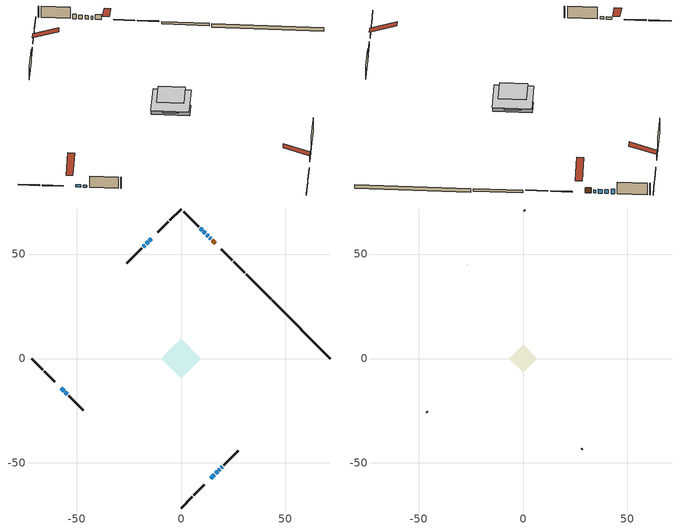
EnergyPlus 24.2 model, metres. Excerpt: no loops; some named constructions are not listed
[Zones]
conditioned space
 floor adiabatic (Floor2 construction): -3.89,0 0,3.89 3.89,0 0,-3.89 z0.35
 floor adiabatic (AdiabaticFloorConstruction): -9.45,0 0,9.45 9.45,0 0,-9.45 z2.79
 floor foundation (Slab1 construction): -6.95,2.55 -2.55,6.95 6.95,-2.55 2.55,-6.95 z-1.22
 floor foundation (Slab2 construction): -3.89,0 0,3.89 3.89,0 0,-3.89 z-0.65
 wall outside (RimJoist1 construction): 0,-71.59 5.38,-66.21 / -71.59,0 -66.21,-5.38 / 0,71.59 -5.38,66.21 / 30.62,40.97 25.24,46.35 z0.35:0.65
 wall outside (RimJoist2 construction): 6.03,-65.55 11.25,-60.34 / -65.55,-6.03 -60.34,-11.25 / -6.03,65.55 -11.25,60.34 / 24.58,47 19.37,52.22 z0.35:0.65
 wall outside (AdiabaticWallConstruction 1): 16.34,55.24 14.84,56.74 z0.35:2.38
 wall outside (AdiabaticWallConstruction): 14.19,57.4 13.78,57.8 z0.35:1.57; -57.31,-14.27 -56.02,-15.57 / -55.36,-16.22 -54.5,-17.09 / -15.79,55.79 -16.66,54.93 / 18.17,-53.41 18.61,-52.98 / 19.26,-52.32 19.7,-51.89 z0.35:1.27; 13.13,58.46 12.26,59.32 / 11.61,59.98 10.74,60.84 / -14.27,57.31 -15.14,56.45 / 14.27,-57.31 16,-55.59 / 16.66,-54.93 17.52,-54.07 / -17.31,54.27 -18.18,53.41 z0.35:1.87; 10.09,61.5 9.23,62.36 z0.35:2.18
 wall outside (Wall1 construction): 20.35,-51.24 27.49,-44.1 / -53.84,-17.74 -46.7,-24.88 / -18.83,52.75 -25.97,45.62 / 8.57,63.02 1.43,70.16 z0.35:5.23
 wall foundation (FoundationWall1 construction): 71.59,0 43.78,27.8 z-1.22:0.3
 wall foundation (FoundationWall2 construction): 43.13,28.46 31.27,40.31 z-0.65:0.35
 window (WindowConstruction 12): 14.19,57.4 13.78,57.8 z0.35:1.57
 window (WindowConstruction 5): -57.31,-14.27 -56.02,-15.57 z0.35:1.26
 window (WindowConstruction 6): 13.13,58.46 12.26,59.32 z0.35:1.87
 window (WindowConstruction 7): 11.61,59.98 10.75,60.84 z0.35:1.87
 window (WindowConstruction 8): -14.27,57.31 -15.14,56.45 z0.35:1.87
 window (WindowConstruction 9): 14.27,-57.31 16,-55.59 z0.35:1.87
 window (WindowConstruction 10): 16.66,-54.93 17.52,-54.07 z0.35:1.87
 window (WindowConstruction 11): -55.36,-16.22 -54.5,-17.09 z0.35:1.26
 window (WindowConstruction): 10.09,61.5 9.23,62.36 z0.35:2.18
 window (WindowConstruction 1): -15.79,55.79 -16.66,54.93 z0.35:1.26
 window (WindowConstruction 2): -17.31,54.27 -18.17,53.41 z0.35:1.87
 window (WindowConstruction 3): 18.17,-53.41 18.61,-52.98 z0.35:1.26
 window (WindowConstruction 4): 19.26,-52.32 19.69,-51.89 z0.35:1.26
 door (Door): 16.34,55.25 14.84,56.74 z0.35:2.38
 ceiling adiabatic (AdiabaticFloorConstruction): 0,-9.45 9.45,0 0,9.45 -9.45,0 z2.79
attic - vented
 floor to conditioned space (Floor1 construction Reversed): -6.68,0 0,6.68 6.68,0 0,-6.68 z5.23
 wall outside (Wall3 construction): 28.15,-43.44 28.26,-43.32 / -46.05,-25.54 -45.93,-25.66 / -26.63,44.96 -26.74,44.84 / 0.77,70.81 0.66,70.93 z0.35:5.23
 roof outside (Roof1 construction): 13.62,-57.97,5.23 7.11,-51.46,8.3 5.39,-53.17,8.3 11.9,-59.68,5.23; -57.97,-13.62,5.23 -51.46,-7.11,8.3 -53.17,-5.39,8.3 -59.68,-11.9,5.23; -13.62,57.97,5.23 -7.11,51.46,8.3 -5.39,53.17,8.3 -11.9,59.68,5.23; 17,54.59,5.23 10.49,48.08,8.3 12.2,46.36,8.3 18.71,52.87,5.23
[Material] Roughness=Rough; Thermal Absorptance=0.9
Name | Thickness {m} | Conductivity {W/m-K} | Density {kg/m3} | Specific Heat {J/kg-K} | Solar Absorptance | Visible Absorptance
ceiling loosefill ins | 0.169333 | 0.0480833 | 16.02 | 1046.75 | 0.7 | 0.7
ceiling stud and cavity | 0.1397 | 0.68987 | 65.682 | 1177.47 | 0.7 | 0.7
gypsum board | 0.0127 | 0.160291 | 801 | 837.4 | 0.6 | 0.6
[Construction]
Floor1 construction: ceiling loosefill ins, ceiling stud and cavity, gypsum board
[EnergyManagementSystem:OutputVariable] Type of Data in Variable=Summed; Update Frequency=ZoneTimestep
Name | EMS Variable | EMS Program or Subroutine | Units
loads_htg_skylights_solar_annual_outvar; Energy Management System Output Variable 14 | loads_htg_skylights_solar | component_loads_program | J
loads_htg_floors_annual_outvar; Energy Management System Output Variable 15 | loads_htg_floors | component_loads_program | J
loads_htg_slabs_annual_outvar; Energy Management System Output Variable 16 | loads_htg_slabs | component_loads_program | J
loads_htg_internal_mass_annual_outvar; Energy Management System Output Variable 17 | loads_htg_internal_mass | component_loads_program | J
loads_htg_infil_annual_outvar; Energy Management System Output Variable 18 | loads_htg_infil | component_loads_program | J
loads_htg_natvent_annual_outvar; Energy Management System Output Variable 19 | loads_htg_natvent | component_loads_program | J
loads_htg_mechvent_annual_outvar; Energy Management System Output Variable 20 | loads_htg_mechvent | component_loads_program | J
loads_htg_whf_annual_outvar; Energy Management System Output Variable 21 | loads_htg_whf | component_loads_program | J
loads_htg_ducts_annual_outvar; Energy Management System Output Variable 22 | loads_htg_ducts | component_loads_program | J
loads_htg_intgains_annual_outvar; Energy Management System Output Variable 23 | loads_htg_intgains | component_loads_program | J
loads_htg_lighting_annual_outvar; Energy Management System Output Variable 24 | loads_htg_lighting | component_loads_program | J
loads_clg_roofs_annual_outvar; Energy Management System Output Variable 25 | loads_clg_roofs | component_loads_program | J
loads_clg_ceilings_annual_outvar; Energy Management System Output Variable 26 | loads_clg_ceilings | component_loads_program | J
loads_clg_walls_annual_outvar; Energy Management System Output Variable 27 | loads_clg_walls | component_loads_program | J
loads_clg_rim_joists_annual_outvar; Energy Management System Output Variable 28 | loads_clg_rim_joists | component_loads_program | J
loads_clg_foundation_walls_annual_outvar; Energy Management System Output Variable 29 | loads_clg_foundation_walls | component_loads_program | J
loads_clg_doors_annual_outvar; Energy Management System Output Variable 30 | loads_clg_doors | component_loads_program | J
loads_clg_windows_conduction_annual_outvar; Energy Management System Output Variable 31 | loads_clg_windows_conduction | component_loads_program | J
loads_clg_windows_solar_annual_outvar; Energy Management System Output Variable 32 | loads_clg_windows_solar | component_loads_program | J
loads_clg_skylights_conduction_annual_outvar; Energy Management System Output Variable 33 | loads_clg_skylights_conduction | component_loads_program | J
loads_clg_skylights_solar_annual_outvar; Energy Management System Output Variable 34 | loads_clg_skylights_solar | component_loads_program | J
loads_clg_floors_annual_outvar; Energy Management System Output Variable 35 | loads_clg_floors | component_loads_program | J
loads_clg_slabs_annual_outvar; Energy Management System Output Variable 36 | loads_clg_slabs | component_loads_program | J
loads_clg_internal_mass_annual_outvar; Energy Management System Output Variable 37 | loads_clg_internal_mass | component_loads_program | J
loads_clg_infil_annual_outvar; Energy Management System Output Variable 38 | loads_clg_infil | component_loads_program | J
loads_clg_natvent_annual_outvar; Energy Management System Output Variable 39 | loads_clg_natvent | component_loads_program | J
loads_clg_mechvent_annual_outvar; Energy Management System Output Variable 40 | loads_clg_mechvent | component_loads_program | J
loads_clg_whf_annual_outvar; Energy Management System Output Variable 41 | loads_clg_whf | component_loads_program | J
loads_clg_ducts_annual_outvar; Energy Management System Output Variable 42 | loads_clg_ducts | component_loads_program | J
loads_clg_intgains_annual_outvar; Energy Management System Output Variable 43 | loads_clg_intgains | component_loads_program | J
loads_clg_lighting_annual_outvar; Energy Management System Output Variable 44 | loads_clg_lighting | component_loads_program | J
loads_htg_tot_annual_outvar; Energy Management System Output Variable 1; Energy Management System Output Variable 45 | loads_htg_tot | total_loads_program | J
loads_clg_tot_annual_outvar; Energy Management System Output Variable 2; Energy Management System Output Variable 46 | loads_clg_tot | total_loads_program | J
Energy Management System Output Variable 3 | htg_unmet_hours | unmet_hours_program | hr
Energy Management System Output Variable 4 | clg_unmet_hours | unmet_hours_program | hr
Energy Management System Output Variable 5 | loads_htg_roofs | component_loads_program | J
Energy Management System Output Variable 6 | loads_htg_ceilings | component_loads_program | J
Energy Management System Output Variable 7 | loads_htg_walls | component_loads_program | J
Energy Management System Output Variable 8 | loads_htg_rim_joists | component_loads_program | J
Energy Management System Output Variable 9 | loads_htg_foundation_walls | component_loads_program | J
Energy Management System Output Variable 10 | loads_htg_doors | component_loads_program | J
Energy Management System Output Variable 11 | loads_htg_windows_conduction | component_loads_program | J
Energy Management System Output Variable 12 | loads_htg_windows_solar | component_loads_program | J
Energy Management System Output Variable 13 | loads_htg_skylights_conduction | component_loads_program | J
[Schedule:Day:Interval]
interior lighting schedule day 1: No, 01:00, 0.100909, 04:00, 0.0840909, 05:00, 0.0925, 06:00, 0.151364, 07:00, 0.252273, 08:00, 0.319545, 10:00, 0.344773, 11:00, 0.327955, 12:00, 0.311136, 13:00, 0.302727, 14:00, 0.294318, 15:00, 0.311136, 16:00, 0.344773, 17:00, 0.420455, 18:00, 0.546591, 19:00, 0.723182, 20:00, 0.891364, 21:00, 0.925, 22:00, 0.664318, 23:00, 0.336364, 24:00, 0.151364
interior lighting schedule day 2: No, 01:00, 0.0927273, 04:00, 0.0772727, 05:00, 0.085, 06:00, 0.139091, 07:00, 0.231818, 08:00, 0.293636, 10:00, 0.316818, 11:00, 0.301364, 12:00, 0.285909, 13:00, 0.278182, 14:00, 0.270455, 15:00, 0.285909, 16:00, 0.316818, 17:00, 0.386364, 18:00, 0.502273, 19:00, 0.664545, 20:00, 0.819091, 21:00, 0.85, 22:00, 0.610455, 23:00, 0.309091, 24:00, 0.139091
interior lighting schedule day 3: No, 01:00, 0.0845455, 04:00, 0.0704545, 05:00, 0.0775, 06:00, 0.126818, 07:00, 0.211364, 08:00, 0.267727, 10:00, 0.288864, 11:00, 0.274773, 12:00, 0.260682, 13:00, 0.253636, 14:00, 0.246591, 15:00, 0.260682, 16:00, 0.288864, 17:00, 0.352273, 18:00, 0.457955, 19:00, 0.605909, 20:00, 0.746818, 21:00, 0.775, 22:00, 0.556591, 23:00, 0.281818, 24:00, 0.126818
interior lighting schedule day 4: No, 01:00, 0.0763636, 04:00, 0.0636364, 05:00, 0.07, 06:00, 0.114545, 07:00, 0.190909, 08:00, 0.241818, 10:00, 0.260909, 11:00, 0.248182, 12:00, 0.235455, 13:00, 0.229091, 14:00, 0.222727, 15:00, 0.235455, 16:00, 0.260909, 17:00, 0.318182, 18:00, 0.413636, 19:00, 0.547273, 20:00, 0.674545, 21:00, 0.7, 22:00, 0.502727, 23:00, 0.254545, 24:00, 0.114545
interior lighting schedule day 5: No, 01:00, 0.0727273, 04:00, 0.0606061, 05:00, 0.0666667, 06:00, 0.109091, 07:00, 0.181818, 08:00, 0.230303, 10:00, 0.248485, 11:00, 0.236364, 12:00, 0.224242, 13:00, 0.218182, 14:00, 0.212121, 15:00, 0.224242, 16:00, 0.248485, 17:00, 0.30303, 18:00, 0.393939, 19:00, 0.521212, 20:00, 0.642424, 21:00, 0.666667, 22:00, 0.478788, 23:00, 0.242424, 24:00, 0.109091
interior lighting schedule day 6: No, 01:00, 0.0745455, 04:00, 0.0621212, 05:00, 0.0683333, 06:00, 0.111818, 07:00, 0.186364, 08:00, 0.236061, 10:00, 0.254697, 11:00, 0.242273, 12:00, 0.229848, 13:00, 0.223636, 14:00, 0.217424, 15:00, 0.229848, 16:00, 0.254697, 17:00, 0.310606, 18:00, 0.403788, 19:00, 0.534242, 20:00, 0.658485, 21:00, 0.683333, 22:00, 0.490758, 23:00, 0.248485, 24:00, 0.111818
interior lighting schedule day 7: No, 01:00, 0.08, 04:00, 0.0666667, 05:00, 0.0733333, 06:00, 0.12, 07:00, 0.2, 08:00, 0.253333, 10:00, 0.273333, 11:00, 0.26, 12:00, 0.246667, 13:00, 0.24, 14:00, 0.233333, 15:00, 0.246667, 16:00, 0.273333, 17:00, 0.333333, 18:00, 0.433333, 19:00, 0.573333, 20:00, 0.706667, 21:00, 0.733333, 22:00, 0.526667, 23:00, 0.266667, 24:00, 0.12
interior lighting schedule day 8: No, 01:00, 0.0890909, 04:00, 0.0742424, 05:00, 0.0816667, 06:00, 0.133636, 07:00, 0.222727, 08:00, 0.282121, 10:00, 0.304394, 11:00, 0.289545, 12:00, 0.274697, 13:00, 0.267273, 14:00, 0.259848, 15:00, 0.274697, 16:00, 0.304394, 17:00, 0.371212, 18:00, 0.482576, 19:00, 0.638485, 20:00, 0.78697, 21:00, 0.816667, 22:00, 0.586515, 23:00, 0.29697, 24:00, 0.133636
interior lighting schedule day 9: No, 01:00, 0.0972727, 04:00, 0.0810606, 05:00, 0.0891667, 06:00, 0.145909, 07:00, 0.243182, 08:00, 0.30803, 10:00, 0.332348, 11:00, 0.316136, 12:00, 0.299924, 13:00, 0.291818, 14:00, 0.283712, 15:00, 0.299924, 16:00, 0.332348, 17:00, 0.405303, 18:00, 0.526894, 19:00, 0.697121, 20:00, 0.859242, 21:00, 0.891667, 22:00, 0.640379, 23:00, 0.324242, 24:00, 0.145909
interior lighting schedule day 10: No, 01:00, 0.105455, 04:00, 0.0878788, 05:00, 0.0966667, 06:00, 0.158182, 07:00, 0.263636, 08:00, 0.333939, 10:00, 0.360303, 11:00, 0.342727, 12:00, 0.325152, 13:00, 0.316364, 14:00, 0.307576, 15:00, 0.325152, 16:00, 0.360303, 17:00, 0.439394, 18:00, 0.571212, 19:00, 0.755758, 20:00, 0.931515, 21:00, 0.966667, 22:00, 0.694242, 23:00, 0.351515, 24:00, 0.158182
interior lighting schedule day 11: No, 01:00, 0.109091, 04:00, 0.0909091, 05:00, 0.1, 06:00, 0.163636, 07:00, 0.272727, 08:00, 0.345455, 10:00, 0.372727, 11:00, 0.354545, 12:00, 0.336364, 13:00, 0.327273, 14:00, 0.318182, 15:00, 0.336364, 16:00, 0.372727, 17:00, 0.454545, 18:00, 0.590909, 19:00, 0.781818, 20:00, 0.963636, 21:00, 1, 22:00, 0.718182, 23:00, 0.363636, 24:00, 0.163636
occupants schedule day: No, 05:00, 0.426829, 06:00, 0.719512, 07:00, 1, 08:00, 0.670732, 09:00, 0.329268, 14:00, 0.170732, 15:00, 0.231707, 16:00, 0.329268, 17:00, 0.5, 18:00, 0.670732, 19:00, 0.829268, 21:00, 1, 22:00, 0.853659, 23:00, 0.646341, 24:00, 0.426829
occupants schedule default day; clothes dryer schedule default day; cooking range schedule default day; misc plug loads schedule default day; general water use schedule default day; clothes dryer exhaust 0 schedule default day; cooling season schedule day; cooling season schedule day 2; cooling season schedule default day; exterior lighting schedule default day; natural vent schedule default day: No, 24:00, 0
clothes dryer schedule day; clothes dryer exhaust 0 schedule day: No, 01:00, 0.123457, 02:00, 0.0740741, 03:00, 0.0493827, 04:00, 0.0246914, 05:00, 0.0493827, 06:00, 0.0740741, 07:00, 0.197531, 08:00, 0.395062, 09:00, 0.592593, 10:00, 0.839506, 11:00, 0.962963, 12:00, 1, 13:00, 0.91358, 14:00, 0.82716, 15:00, 0.716049, 16:00, 0.753086, 17:00, 0.679012, 18:00, 0.666667, 20:00, 0.62963, 21:00, 0.641975, 22:00, 0.666667, 23:00, 0.54321, 24:00, 0.296296
cooking range schedule day: No, 05:00, 0.0597015, 06:00, 0.11194, 07:00, 0.171642, 08:00, 0.291045, 11:00, 0.343284, 12:00, 0.402985, 13:00, 0.462687, 14:00, 0.343284, 15:00, 0.291045, 16:00, 0.402985, 17:00, 0.567164, 18:00, 1, 19:00, 0.850746, 20:00, 0.432836, 21:00, 0.291045, 22:00, 0.231343, 23:00, 0.171642, 24:00, 0.11194
misc plug loads schedule day: No, 06:00, 0.705882, 07:00, 0.745098, 08:00, 0.803922, 15:00, 0.823529, 16:00, 0.862745, 17:00, 0.921569, 18:00, 0.980392, 19:00, 1, 20:00, 0.980392, 21:00, 0.941176, 22:00, 0.862745, 23:00, 0.784314, 24:00, 0.72549
general water use schedule day: No, 01:00, 0.315068, 03:00, 0.287671, 04:00, 0.342466, 05:00, 0.369863, 06:00, 0.520548, 07:00, 0.60274, 08:00, 0.534247, 10:00, 0.506849, 11:00, 0.465753, 14:00, 0.479452, 15:00, 0.534247, 16:00, 0.589041, 17:00, 0.69863, 18:00, 0.876712, 19:00, 0.890411, 20:00, 0.986301, 21:00, 1, 22:00, 0.863014, 23:00, 0.616438, 24:00, 0.465753
cooling season schedule day 1: No, 24:00, 1
exterior lighting schedule day: No, 01:00, 0.566667, 03:00, 0.524167, 05:00, 0.495833, 06:00, 0.5525, 07:00, 0.623333, 08:00, 0.580833, 09:00, 0.439167, 10:00, 0.354167, 12:00, 0.34, 13:00, 0.354167, 14:00, 0.396667, 15:00, 0.425, 16:00, 0.495833, 17:00, 0.623333, 18:00, 0.793333, 19:00, 0.906667, 20:00, 0.963333, 21:00, 0.991667, 22:00, 0.920833, 23:00, 0.793333, 24:00, 0.665833
exterior lighting schedule day 1: No, 01:00, 0.528571, 03:00, 0.488929, 05:00, 0.4625, 06:00, 0.515357, 07:00, 0.581429, 08:00, 0.541786, 09:00, 0.409643, 10:00, 0.330357, 12:00, 0.317143, 13:00, 0.330357, 14:00, 0.37, 15:00, 0.396429, 16:00, 0.4625, 17:00, 0.581429, 18:00, 0.74, 19:00, 0.845714, 20:00, 0.898571, 21:00, 0.925, 22:00, 0.858929, 23:00, 0.74, 24:00, 0.621071
exterior lighting schedule day 10: No, 01:00, 0.552381, 03:00, 0.510952, 05:00, 0.483333, 06:00, 0.538571, 07:00, 0.607619, 08:00, 0.56619, 09:00, 0.428095, 10:00, 0.345238, 12:00, 0.331429, 13:00, 0.345238, 14:00, 0.386667, 15:00, 0.414286, 16:00, 0.483333, 17:00, 0.607619, 18:00, 0.773333, 19:00, 0.88381, 20:00, 0.939048, 21:00, 0.966667, 22:00, 0.897619, 23:00, 0.773333, 24:00, 0.649048
exterior lighting schedule day 11: No, 01:00, 0.571429, 03:00, 0.528571, 05:00, 0.5, 06:00, 0.557143, 07:00, 0.628571, 08:00, 0.585714, 09:00, 0.442857, 10:00, 0.357143, 12:00, 0.342857, 13:00, 0.357143, 14:00, 0.4, 15:00, 0.428571, 16:00, 0.5, 17:00, 0.628571, 18:00, 0.8, 19:00, 0.914286, 20:00, 0.971429, 21:00, 1, 22:00, 0.928571, 23:00, 0.8, 24:00, 0.671429
exterior lighting schedule day 2: No, 01:00, 0.485714, 03:00, 0.449286, 05:00, 0.425, 06:00, 0.473571, 07:00, 0.534286, 08:00, 0.497857, 09:00, 0.376429, 10:00, 0.303571, 12:00, 0.291429, 13:00, 0.303571, 14:00, 0.34, 15:00, 0.364286, 16:00, 0.425, 17:00, 0.534286, 18:00, 0.68, 19:00, 0.777143, 20:00, 0.825714, 21:00, 0.85, 22:00, 0.789286, 23:00, 0.68, 24:00, 0.570714
exterior lighting schedule day 3: No, 01:00, 0.442857, 03:00, 0.409643, 05:00, 0.3875, 06:00, 0.431786, 07:00, 0.487143, 08:00, 0.453929, 09:00, 0.343214, 10:00, 0.276786, 12:00, 0.265714, 13:00, 0.276786, 14:00, 0.31, 15:00, 0.332143, 16:00, 0.3875, 17:00, 0.487143, 18:00, 0.62, 19:00, 0.708571, 20:00, 0.752857, 21:00, 0.775, 22:00, 0.719643, 23:00, 0.62, 24:00, 0.520357
exterior lighting schedule day 4: No, 01:00, 0.4, 03:00, 0.37, 05:00, 0.35, 06:00, 0.39, 07:00, 0.44, 08:00, 0.41, 09:00, 0.31, 10:00, 0.25, 12:00, 0.24, 13:00, 0.25, 14:00, 0.28, 15:00, 0.3, 16:00, 0.35, 17:00, 0.44, 18:00, 0.56, 19:00, 0.64, 20:00, 0.68, 21:00, 0.7, 22:00, 0.65, 23:00, 0.56, 24:00, 0.47
exterior lighting schedule day 5: No, 01:00, 0.380952, 03:00, 0.352381, 05:00, 0.333333, 06:00, 0.371429, 07:00, 0.419048, 08:00, 0.390476, 09:00, 0.295238, 10:00, 0.238095, 12:00, 0.228571, 13:00, 0.238095, 14:00, 0.266667, 15:00, 0.285714, 16:00, 0.333333, 17:00, 0.419048, 18:00, 0.533333, 19:00, 0.609524, 20:00, 0.647619, 21:00, 0.666667, 22:00, 0.619048, 23:00, 0.533333, 24:00, 0.447619
exterior lighting schedule day 6: No, 01:00, 0.390476, 03:00, 0.36119, 05:00, 0.341667, 06:00, 0.380714, 07:00, 0.429524, 08:00, 0.400238, 09:00, 0.302619, 10:00, 0.244048, 12:00, 0.234286, 13:00, 0.244048, 14:00, 0.273333, 15:00, 0.292857, 16:00, 0.341667, 17:00, 0.429524, 18:00, 0.546667, 19:00, 0.624762, 20:00, 0.66381, 21:00, 0.683333, 22:00, 0.634524, 23:00, 0.546667, 24:00, 0.45881
exterior lighting schedule day 7: No, 01:00, 0.419048, 03:00, 0.387619, 05:00, 0.366667, 06:00, 0.408571, 07:00, 0.460952, 08:00, 0.429524, 09:00, 0.324762, 10:00, 0.261905, 12:00, 0.251429, 13:00, 0.261905, 14:00, 0.293333, 15:00, 0.314286, 16:00, 0.366667, 17:00, 0.460952, 18:00, 0.586667, 19:00, 0.670476, 20:00, 0.712381, 21:00, 0.733333, 22:00, 0.680952, 23:00, 0.586667, 24:00, 0.492381
exterior lighting schedule day 8: No, 01:00, 0.466667, 03:00, 0.431667, 05:00, 0.408333, 06:00, 0.455, 07:00, 0.513333, 08:00, 0.478333, 09:00, 0.361667, 10:00, 0.291667, 12:00, 0.28, 13:00, 0.291667, 14:00, 0.326667, 15:00, 0.35, 16:00, 0.408333, 17:00, 0.513333, 18:00, 0.653333, 19:00, 0.746667, 20:00, 0.793333, 21:00, 0.816667, 22:00, 0.758333, 23:00, 0.653333, 24:00, 0.548333
exterior lighting schedule day 9: No, 01:00, 0.509524, 03:00, 0.47131, 05:00, 0.445833, 06:00, 0.496786, 07:00, 0.560476, 08:00, 0.522262, 09:00, 0.394881, 10:00, 0.318452, 12:00, 0.305714, 13:00, 0.318452, 14:00, 0.356667, 15:00, 0.382143, 16:00, 0.445833, 17:00, 0.560476, 18:00, 0.713333, 19:00, 0.815238, 20:00, 0.86619, 21:00, 0.891667, 22:00, 0.827976, 23:00, 0.713333, 24:00, 0.59869
[Schedule:Week:Daily]
clothes dryer exhaust 0 schedule Week Rule - Jan1-Dec31: clothes dryer exhaust 0 schedule day, clothes dryer exhaust 0 schedule day, clothes dryer exhaust 0 schedule day, clothes dryer exhaust 0 schedule day, clothes dryer exhaust 0 schedule day, clothes dryer exhaust 0 schedule day, clothes dryer exhaust 0 schedule day, clothes dryer exhaust 0 schedule default day, clothes dryer exhaust 0 schedule default day, clothes dryer exhaust 0 schedule default day, clothes dryer exhaust 0 schedule default day, clothes dryer exhaust 0 schedule default day
cooling season schedule Week Rule - Jan1-Apr28: cooling season schedule day, cooling season schedule day, cooling season schedule day, cooling season schedule day, cooling season schedule day, cooling season schedule day, cooling season schedule day, cooling season schedule default day, cooling season schedule default day, cooling season schedule default day, cooling season schedule default day, cooling season schedule default day
cooling season schedule Week Rule - Apr29-May5: cooling season schedule day, cooling season schedule day, cooling season schedule day 1, cooling season schedule day 1, cooling season schedule day 1, cooling season schedule day 1, cooling season schedule day 1, cooling season schedule default day, cooling season schedule default day, cooling season schedule default day, cooling season schedule default day, cooling season schedule default day
cooling season schedule Week Rule - May6-Sep29: cooling season schedule day 1, cooling season schedule day 1, cooling season schedule day 1, cooling season schedule day 1, cooling season schedule day 1, cooling season schedule day 1, cooling season schedule day 1, cooling season schedule default day, cooling season schedule default day, cooling season schedule default day, cooling season schedule default day, cooling season schedule default day
cooling season schedule Week Rule - Sep30-Oct6: cooling season schedule day 1, cooling season schedule day 2, cooling season schedule day 2, cooling season schedule day 2, cooling season schedule day 2, cooling season schedule day 2, cooling season schedule day 2, cooling season schedule default day, cooling season schedule default day, cooling season schedule default day, cooling season schedule default day, cooling season schedule default day
cooling season schedule Week Rule - Oct7-Dec31: cooling season schedule day 2, cooling season schedule day 2, cooling season schedule day 2, cooling season schedule day 2, cooling season schedule day 2, cooling season schedule day 2, cooling season schedule day 2, cooling season schedule default day, cooling season schedule default day, cooling season schedule default day, cooling season schedule default day, cooling season schedule default day
natural vent schedule Week Rule - Jan1-Dec31: natural vent schedule default day, natural vent schedule default day, natural vent schedule default day, natural vent schedule default day, natural vent schedule default day, natural vent schedule default day, natural vent schedule default day, natural vent schedule default day, natural vent schedule default day, natural vent schedule default day, natural vent schedule default day, natural vent schedule default day
[Schedule:Year]
clothes dryer exhaust 0 schedule: clothes dryer exhaust 0 schedule Week Rule - Jan1-Dec31, 1, 1, 12, 31
cooling season schedule: cooling season schedule Week Rule - Jan1-Apr28, 1, 1, 4, 28, cooling season schedule Week Rule - Apr29-May5, 4, 29, 5, 5, cooling season schedule Week Rule - May6-Sep29, 5, 6, 9, 29, cooling season schedule Week Rule - Sep30-Oct6, 9, 30, 10, 6, cooling season schedule Week Rule - Oct7-Dec31, 10, 7, 12, 31
natural vent schedule: natural vent schedule Week Rule - Jan1-Dec31, 1, 1, 12, 31
